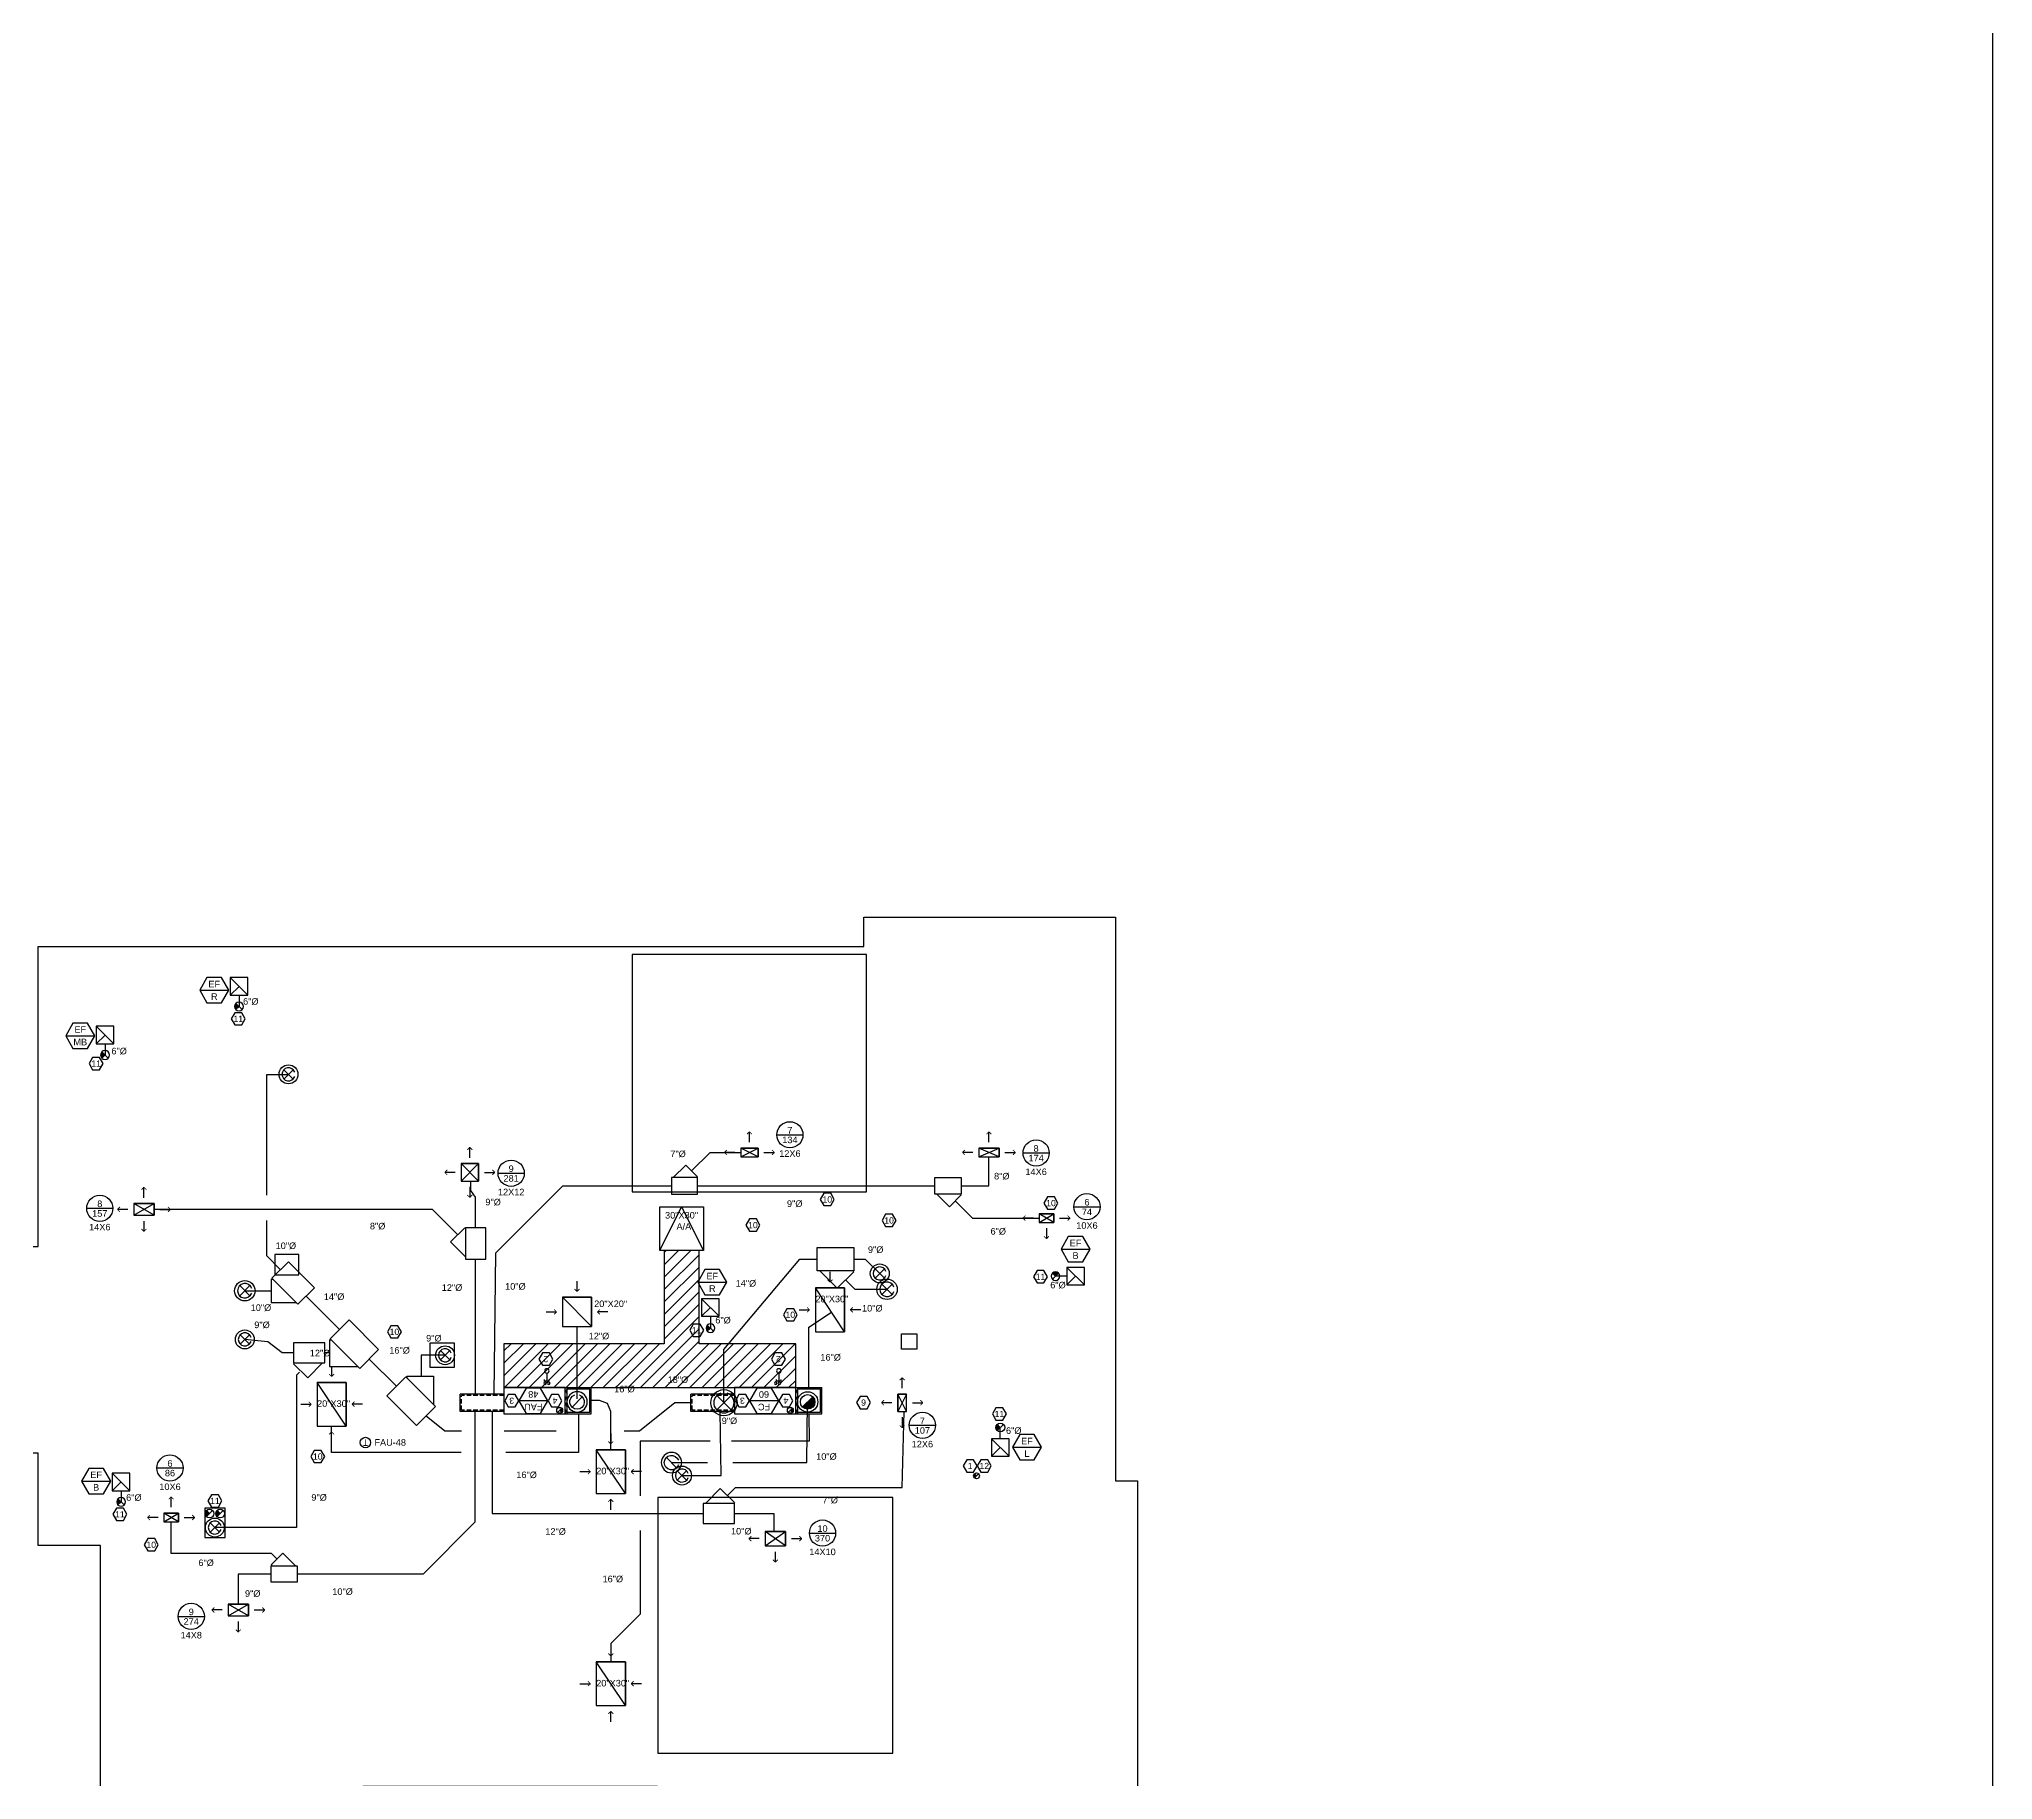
# Model space of a CAD drawing. Extents: x -1303 to 3769, y -1333 to 5867.
# Drawn here: x 1172 to 2514, y 2835 to 4030 of the extents above; entities that cross this region are included whole.
import ezdxf
from ezdxf.enums import TextEntityAlignment as Align

# ---------------------------------------------------------------- set-up
doc = ezdxf.new("R2010")
doc.units = 0
doc.header["$LTSCALE"] = 24
doc.header["$MEASUREMENT"] = 0
doc.linetypes.add('HIDDEN2', pattern=[0.1875, 0.125, -0.0625])
for name, color, linetype in [('A-COORD-CMPL', 8, 'Continuous'), ('GEC_BKGD', 8, 'Continuous'), ('M-ANNO-KEYNOTE', 50, 'Continuous'), ('M-ANNO-TAG-DIF', 50, 'Continuous'), ('M-ANNO-TAG-DUCT', 50, 'Continuous'), ('M-ANNO-TAG-EQUIP', 50, 'Continuous'), ('M-DIF-RA', 121, 'Continuous'), ('M-DIF-SA', 171, 'Continuous'), ('M-DUCT-RA', 130, 'Continuous'), ('M-DUCT-SA', 150, 'Continuous'), ('M-EQUIP-AHU', 255, 'Continuous'), ('M-EQUIP-EF', 255, 'Continuous'), ('M-PIPE', 10, 'Continuous')]:
    doc.layers.add(name, color=color, linetype=linetype)
doc.layers.add('M-DUCT-EA', color=30, linetype='Continuous', lineweight=30)
doc.styles.add('ARC-TEXT', font='arial.ttf', dxfattribs={"width": 0.86, "height": 4.5})
doc.styles.add('Arial', font='arial.ttf')
doc.styles.add('rpm', font='arial.ttf', dxfattribs={"width": 0.85, "height": 0.09375})

# ---------------------------------------------------------------- blocks, each defined once
blk = doc.blocks.new('GE_FAU')
for p, q in [((0, 0), (18, 0)), ((0, -18), (0, 0)), ((18, -18), (18, 0)), ((1, -16.6), (1, -1)), ((1, -1), (17, -1)), ((17, -16.6), (17, -1)), ((0, -16.6), (18, -16.6)), ((1.5, -60), (1.5, -90)), ((13.5, -60), (13.5, -90)), ((1.5, -90), (13.5, -90))]:
    blk.add_line(p, q)
at = {"linetype": 'HIDDEN2'}
for p, q in [((0, -18), (4.5, -16.6)), ((4.5, -16.6), (9, -18)), ((9, -18), (13.5, -16.6)), ((13.5, -16.6), (18, -18)), ((2.5, -60), (2.5, -89)), ((12.5, -60), (12.5, -89)), ((2.5, -89), (12.5, -89))]:
    blk.add_line(p, q, dxfattribs=at)
blk.add_lwpolyline([(0, -60), (0, -18), (18, -18), (18, -60)], close=True)
for centre in [(20.9, -29.2), (20.9, -31.7)]:
    blk.add_circle(centre, 0.875)
blk = doc.blocks.new('GE_EQM_TAG')
blk.add_line((-10, 0), (10, 0))
blk.add_lwpolyline([(-5, 8.7), (-10, 0), (-5, -8.7), (5, -8.7), (10, 0), (5, 8.7)], close=True)
at = {"style": 'ARC-TEXT', "width": 1.00018}
for tag, p in [('EQM', (0, 4.3)), ('LABEL', (0, -4.3))]:
    blk.add_attdef(tag, text='', height=4.5, dxfattribs=at).set_placement(p, align=Align.MIDDLE_CENTER)
blk = doc.blocks.new('GE_MKN')
blk.add_lwpolyline([(-2.4, -4.2), (2.4, -4.2), (4.8, 0), (2.4, 4.2), (-2.4, 4.2), (-4.8, 0), (-2.4, -4.2)])
at = {"style": 'Arial'}
blk.add_attdef('NOTE', text='', height=4.27, dxfattribs=at).set_placement((0, 0), align=Align.MIDDLE_CENTER)
blk = doc.blocks.new('*U55')
blk.add_lwpolyline([(-15, -30), (-15, 0), (15, 0), (15, -30), (-15, -30), (0, 0), (15, -30)])
at = {"style": 'ARC-TEXT'}
for s, p in [('30"X30"', (0, -8)), ('A/A', (1.6, -15.7))]:
    blk.add_text(s, height=4.5, dxfattribs=at).set_placement(p, align=Align.CENTER)
blk = doc.blocks.new('*U98')
at = {"linetype": 'Continuous'}
blk.add_circle((0, 0), 1.5, dxfattribs=at)
blk = doc.blocks.new('*U30')
at = {"linetype": 'Continuous'}
for p, q in [((-5.7, 1.5), (-5.7, -1.5)), ((-5.7, 1.5), (-4.7, 1.5)), ((0, 0), (-5, 0)), ((-5.7, -1.5), (-4.7, -1.5))]:
    blk.add_line(p, q, dxfattribs=at)
blk = doc.blocks.new('*U36')
for p, q in [((-6, 6), (6, -6)), ((0, 0), (-6, -6))]:
    blk.add_line(p, q)
blk.add_lwpolyline([(-6, -6), (6, -6), (6, 6), (-6, 6)], close=True)
blk = doc.blocks.new('*U38')
blk.add_hatch(color=256).paths.add_polyline_path([(2.1, 2.1), (0, 0), (2.1, -2.1, 0.198912), (3, 0, 0.198912)])
for p, q in [((-2.1, -2.1), (2.1, 2.1)), ((2.1, -2.1), (0, 0))]:
    blk.add_line(p, q)
blk.add_circle((0, 0), 3)
blk = doc.blocks.new('*U57')
for p, q in [((0, 21.2), (0, 14)), ((-21.2, 0), (-14, 0)), ((-10, 10), (10, 10)), ((10, 10), (-10, 10)), ((-10, 10), (-10, -10)), ((10, 10), (10, -10)), ((10, -10), (10, 10)), ((21.2, 0), (14, 0)), ((-10, -10), (10, -10))]:
    blk.add_line(p, q)
at = {"color": 8}
blk.add_line((10, -10), (-10, 10), dxfattribs=at)
at = {"const_width": 0.563}
for points in [[(0, 14), (-1.7, 15.7)], [(0, 14), (1.7, 15.7)], [(-14, 0), (-15.7, 1.7)], [(-14, 0), (-15.7, -1.7)], [(14, 0), (15.7, 1.7)], [(14, 0), (15.7, -1.7)]]:
    blk.add_lwpolyline(points, dxfattribs=at)
blk = doc.blocks.new('*U68')
for p, q in [((-10, 15), (10, 15)), ((10, 15), (-10, 15)), ((-10, 15), (-10, -15)), ((0, 26.2), (0, 19)), ((10, 15), (10, -15)), ((10, -15), (10, 15)), ((-21.2, 0), (-14, 0)), ((21.2, 0), (14, 0)), ((-10, -15), (10, -15)), ((0, -26.2), (0, -19))]:
    blk.add_line(p, q)
at = {"color": 8}
blk.add_line((10, -15), (-10, 15), dxfattribs=at)
at = {"const_width": 0.563}
for points in [[(0, 19), (-1.7, 20.7)], [(0, 19), (1.7, 20.7)], [(-14, 0), (-15.7, 1.7)], [(-14, 0), (-15.7, -1.7)], [(14, 0), (15.7, 1.7)], [(14, 0), (15.7, -1.7)], [(0, -19), (-1.7, -20.7)], [(0, -19), (1.7, -20.7)]]:
    blk.add_lwpolyline(points, dxfattribs=at)
blk = doc.blocks.new('*U69')
for p, q in [((-10, 15), (10, 15)), ((10, 15), (-10, 15)), ((-10, 15), (-10, -15)), ((0, 26.2), (0, 19)), ((10, 15), (10, -15)), ((10, -15), (10, 15)), ((-21.2, 0), (-14, 0)), ((21.2, 0), (14, 0)), ((-10, -15), (10, -15)), ((0, -26.2), (0, -19))]:
    blk.add_line(p, q)
at = {"color": 8}
blk.add_line((10, -15), (-10, 15), dxfattribs=at)
at = {"const_width": 0.563}
for points in [[(0, 19), (-1.7, 20.7)], [(0, 19), (1.7, 20.7)], [(-14, 0), (-15.7, 1.7)], [(-14, 0), (-15.7, -1.7)], [(14, 0), (15.7, 1.7)], [(14, 0), (15.7, -1.7)], [(0, -19), (-1.7, -20.7)], [(0, -19), (1.7, -20.7)]]:
    blk.add_lwpolyline(points, dxfattribs=at)
blk = doc.blocks.new('*U67')
for p, q in [((-10, 15), (10, 15)), ((10, 15), (-10, 15)), ((-10, 15), (-10, -15)), ((0, 26.2), (0, 19)), ((10, 15), (10, -15)), ((10, -15), (10, 15)), ((-21.2, 0), (-14, 0)), ((21.2, 0), (14, 0)), ((-10, -15), (10, -15))]:
    blk.add_line(p, q)
at = {"color": 8}
blk.add_line((10, -15), (-10, 15), dxfattribs=at)
at = {"const_width": 0.563}
for points in [[(0, 19), (-1.7, 20.7)], [(0, 19), (1.7, 20.7)], [(-14, 0), (-15.7, 1.7)], [(-14, 0), (-15.7, -1.7)], [(14, 0), (15.7, 1.7)], [(14, 0), (15.7, -1.7)]]:
    blk.add_lwpolyline(points, dxfattribs=at)
blk = doc.blocks.new('*U70')
for p, q in [((0, 7), (0, 14.2)), ((-10, 0), (-17.2, 0)), ((-6, 3), (6, 3)), ((6, 3), (-6, 3)), ((-6, 3), (-6, -3)), ((6, 3), (6, -3)), ((6, -3), (6, 3)), ((10, 0), (17.2, 0)), ((-6, -3), (6, -3)), ((0, -7), (0, -14.2))]:
    blk.add_line(p, q)
at = {"color": 9}
for p, q in [((-6, -3), (6, 3)), ((6, -3), (-6, 3))]:
    blk.add_line(p, q, dxfattribs=at)
at = {"const_width": 0.563}
for points in [[(0, 14.2), (-1.7, 12.5)], [(0, 14.2), (1.7, 12.5)], [(-17.2, 0), (-15.5, 1.7)], [(-17.2, 0), (-15.5, -1.7)], [(17.2, 0), (15.5, 1.7)], [(17.2, 0), (15.5, -1.7)], [(0, -14.2), (-1.7, -12.5)], [(0, -14.2), (1.7, -12.5)]]:
    blk.add_lwpolyline(points, dxfattribs=at)
blk = doc.blocks.new('GE_SA')
blk.add_line((-9, 0), (9, 0))
blk.add_circle((0, 0), 9)
at = {"style": 'ARC-TEXT'}
for tag, p in [('NECK', (0, 3.1)), ('SIZE', (0, -12.9)), ('CFM', (0, -3.5))]:
    blk.add_attdef(tag, text='', height=4.5, dxfattribs=at).set_placement(p, align=Align.MIDDLE_CENTER)
blk = doc.blocks.new('*U71')
for p, q in [((0, 10), (0, 17.2)), ((-10, 0), (-17.2, 0)), ((-6, 6), (6, 6)), ((6, 6), (-6, 6)), ((-6, 6), (-6, -6)), ((6, 6), (6, -6)), ((6, -6), (6, 6)), ((10, 0), (17.2, 0)), ((-6, -6), (6, -6)), ((0, -10), (0, -17.2))]:
    blk.add_line(p, q)
at = {"color": 9}
for p, q in [((-6, -6), (6, 6)), ((6, -6), (-6, 6))]:
    blk.add_line(p, q, dxfattribs=at)
at = {"const_width": 0.563}
for points in [[(0, 17.2), (-1.7, 15.5)], [(0, 17.2), (1.7, 15.5)], [(-17.2, 0), (-15.5, 1.7)], [(-17.2, 0), (-15.5, -1.7)], [(17.2, 0), (15.5, 1.7)], [(17.2, 0), (15.5, -1.7)], [(0, -17.2), (-1.7, -15.5)], [(0, -17.2), (1.7, -15.5)]]:
    blk.add_lwpolyline(points, dxfattribs=at)
blk = doc.blocks.new('*U72')
for p, q in [((-11, 0), (-18.2, 0)), ((-7, 5), (7, 5)), ((7, 5), (-7, 5)), ((-7, 5), (-7, -5)), ((7, 5), (7, -5)), ((7, -5), (7, 5)), ((11, 0), (18.2, 0)), ((-7, -5), (7, -5)), ((0, -9), (0, -16.2))]:
    blk.add_line(p, q)
at = {"color": 9}
for p, q in [((-7, -5), (7, 5)), ((7, -5), (-7, 5))]:
    blk.add_line(p, q, dxfattribs=at)
at = {"const_width": 0.563}
for points in [[(-18.2, 0), (-16.5, 1.7)], [(-18.2, 0), (-16.5, -1.7)], [(18.2, 0), (16.5, 1.7)], [(18.2, 0), (16.5, -1.7)], [(0, -16.2), (-1.7, -14.5)], [(0, -16.2), (1.7, -14.5)]]:
    blk.add_lwpolyline(points, dxfattribs=at)
blk = doc.blocks.new('*U91')
for p, q in [((0, 7), (0, 14.2)), ((-10, 0), (-17.2, 0)), ((-6, 3), (6, 3)), ((6, 3), (-6, 3)), ((-6, 3), (-6, -3)), ((6, 3), (6, -3)), ((6, -3), (6, 3)), ((10, 0), (17.2, 0)), ((-6, -3), (6, -3))]:
    blk.add_line(p, q)
at = {"color": 9}
for p, q in [((-6, -3), (6, 3)), ((6, -3), (-6, 3))]:
    blk.add_line(p, q, dxfattribs=at)
at = {"const_width": 0.563}
for points in [[(0, 14.2), (-1.7, 12.5)], [(0, 14.2), (1.7, 12.5)], [(-17.2, 0), (-15.5, 1.7)], [(-17.2, 0), (-15.5, -1.7)], [(17.2, 0), (15.5, 1.7)], [(17.2, 0), (15.5, -1.7)]]:
    blk.add_lwpolyline(points, dxfattribs=at)
blk = doc.blocks.new('*U74')
for p, q in [((0, 8), (0, 15.2)), ((-11, 0), (-18.2, 0)), ((-7, 4), (7, 4)), ((7, 4), (-7, 4)), ((-7, 4), (-7, -4)), ((7, 4), (7, -4)), ((7, -4), (7, 4)), ((11, 0), (18.2, 0)), ((-7, -4), (7, -4)), ((0, -8), (0, -15.2))]:
    blk.add_line(p, q)
at = {"color": 9}
for p, q in [((-7, -4), (7, 4)), ((7, -4), (-7, 4))]:
    blk.add_line(p, q, dxfattribs=at)
at = {"const_width": 0.563}
for points in [[(0, 15.2), (-1.7, 13.5)], [(0, 15.2), (1.7, 13.5)], [(-18.2, 0), (-16.5, 1.7)], [(-18.2, 0), (-16.5, -1.7)], [(18.2, 0), (16.5, 1.7)], [(18.2, 0), (16.5, -1.7)], [(0, -15.2), (-1.7, -13.5)], [(0, -15.2), (1.7, -13.5)]]:
    blk.add_lwpolyline(points, dxfattribs=at)
blk = doc.blocks.new('*U73')
for p, q in [((0, 7), (0, 14.2)), ((-11, 0), (-18.2, 0)), ((-7, 3), (7, 3)), ((7, 3), (-7, 3)), ((-7, 3), (-7, -3)), ((7, 3), (7, -3)), ((7, -3), (7, 3)), ((11, 0), (18.2, 0)), ((-7, -3), (7, -3))]:
    blk.add_line(p, q)
at = {"color": 9}
for p, q in [((-7, -3), (7, 3)), ((7, -3), (-7, 3))]:
    blk.add_line(p, q, dxfattribs=at)
at = {"const_width": 0.563}
for points in [[(0, 14.2), (-1.7, 12.5)], [(0, 14.2), (1.7, 12.5)], [(-18.2, 0), (-16.5, 1.7)], [(-18.2, 0), (-16.5, -1.7)], [(18.2, 0), (16.5, 1.7)], [(18.2, 0), (16.5, -1.7)]]:
    blk.add_lwpolyline(points, dxfattribs=at)
blk = doc.blocks.new('*U89')
for p, q in [((-11, 0), (-18.2, 0)), ((-7, 4), (7, 4)), ((7, 4), (-7, 4)), ((-7, 4), (-7, -4)), ((7, 4), (7, -4)), ((7, -4), (7, 4)), ((11, 0), (18.2, 0)), ((-7, -4), (7, -4)), ((0, -8), (0, -15.2))]:
    blk.add_line(p, q)
at = {"color": 9}
for p, q in [((-7, -4), (7, 4)), ((7, -4), (-7, 4))]:
    blk.add_line(p, q, dxfattribs=at)
at = {"const_width": 0.563}
for points in [[(-18.2, 0), (-16.5, 1.7)], [(-18.2, 0), (-16.5, -1.7)], [(18.2, 0), (16.5, 1.7)], [(18.2, 0), (16.5, -1.7)], [(0, -15.2), (-1.7, -13.5)], [(0, -15.2), (1.7, -13.5)]]:
    blk.add_lwpolyline(points, dxfattribs=at)
blk = doc.blocks.new('*U75')
blk.add_hatch(color=256).paths.add_polyline_path([(1.4, 1.4), (0, 0), (1.4, -1.4, 0.198912), (2, 0, 0.198912)])
for p, q in [((-1.4, -1.4), (1.4, 1.4)), ((1.4, -1.4), (0, 0))]:
    blk.add_line(p, q)
blk.add_circle((0, 0), 2)
blk = doc.blocks.new('*U86')
blk.add_line((-3.5, -3.5), (3.5, 3.5))
at = {"color": 1}
blk.add_circle((0, 0), 7, dxfattribs=at)
blk.add_arc((0, 0), 5, 18.21, 341.79)
blk = doc.blocks.new('*U79')
for p, q in [((-3.2, -3.2), (3.2, 3.2)), ((3.2, -3.2), (-3.2, 3.2))]:
    blk.add_line(p, q)
at = {"color": 1}
blk.add_circle((0, 0), 6.5, dxfattribs=at)
blk.add_arc((0, 0), 4.5, 18.21, 341.79)
blk = doc.blocks.new('*U88')
for p, q in [((-3.2, -3.2), (3.2, 3.2)), ((3.2, -3.2), (-3.2, 3.2))]:
    blk.add_line(p, q)
at = {"color": 1}
blk.add_circle((0, 0), 6.5, dxfattribs=at)
blk.add_arc((0, 0), 4.5, 18.21, 341.79)
blk = doc.blocks.new('*U78')
blk.add_hatch(color=256).paths.add_polyline_path([(2.1, 2.1), (0, 0), (2.1, -2.1, 0.198912), (3, 0, 0.198912)])
for p, q in [((-2.1, -2.1), (2.1, 2.1)), ((2.1, -2.1), (0, 0))]:
    blk.add_line(p, q)
blk.add_circle((0, 0), 3)
blk = doc.blocks.new('*U87')
for p, q in [((-3.5, -3.5), (3.5, 3.5)), ((3.5, -3.5), (-3.5, 3.5))]:
    blk.add_line(p, q)
at = {"color": 1}
blk.add_circle((0, 0), 7, dxfattribs=at)
blk.add_arc((0, 0), 5, 18.21, 341.79)
blk = doc.blocks.new('*U85')
for p, q in [((0, 7), (0, 14.2)), ((-9, 0), (-16.2, 0)), ((-5, 3), (5, 3)), ((5, 3), (-5, 3)), ((-5, 3), (-5, -3)), ((5, 3), (5, -3)), ((5, -3), (5, 3)), ((9, 0), (16.2, 0)), ((-5, -3), (5, -3))]:
    blk.add_line(p, q)
at = {"color": 9}
for p, q in [((-5, -3), (5, 3)), ((5, -3), (-5, 3))]:
    blk.add_line(p, q, dxfattribs=at)
at = {"const_width": 0.563}
for points in [[(0, 14.2), (-1.7, 12.5)], [(0, 14.2), (1.7, 12.5)], [(-16.2, 0), (-14.5, 1.7)], [(-16.2, 0), (-14.5, -1.7)], [(16.2, 0), (14.5, 1.7)], [(16.2, 0), (14.5, -1.7)]]:
    blk.add_lwpolyline(points, dxfattribs=at)
blk = doc.blocks.new('*U90')
for p, q in [((-9, 0), (-16.2, 0)), ((-5, 3), (5, 3)), ((5, 3), (-5, 3)), ((-5, 3), (-5, -3)), ((5, 3), (5, -3)), ((5, -3), (5, 3)), ((9, 0), (16.2, 0)), ((-5, -3), (5, -3)), ((0, -7), (0, -14.2))]:
    blk.add_line(p, q)
at = {"color": 9}
for p, q in [((-5, -3), (5, 3)), ((5, -3), (-5, 3))]:
    blk.add_line(p, q, dxfattribs=at)
at = {"const_width": 0.563}
for points in [[(-16.2, 0), (-14.5, 1.7)], [(-16.2, 0), (-14.5, -1.7)], [(16.2, 0), (14.5, 1.7)], [(16.2, 0), (14.5, -1.7)], [(0, -14.2), (-1.7, -12.5)], [(0, -14.2), (1.7, -12.5)]]:
    blk.add_lwpolyline(points, dxfattribs=at)
blk = doc.blocks.new('*U92')
for p, q in [((11.8, 17.2), (1.6, 6.9)), ((21.6, 7.4), (11.8, 17.2)), ((21.6, 7.4), (21, 6.9))]:
    blk.add_line(p, q)
blk.add_lwpolyline([(0, 6.9), (0, -6.9), (21.6, -6.9), (21.6, 6.9), (0, 6.9)])
blk = doc.blocks.new('*U42')
for p, q in [((9.9, 14.3), (1.3, 5.7)), ((18, 6.2), (9.9, 14.3)), ((18, 6.2), (17.5, 5.7))]:
    blk.add_line(p, q)
blk.add_lwpolyline([(0, 5.7), (0, -5.7), (18, -5.7), (18, 5.7), (0, 5.7)])
blk = doc.blocks.new('*U93')
for p, q in [((-4.9, -4.9), (4.9, 4.9)), ((4.9, -4.9), (-4.9, 4.9))]:
    blk.add_line(p, q)
at = {"color": 1}
blk.add_circle((0, 0), 9, dxfattribs=at)
blk.add_arc((0, 0), 7, 18.21, 341.79)
blk = doc.blocks.new('*U94')
for p, q in [((15.8, 22.9), (2.1, 9.2)), ((28.7, 9.9), (15.8, 22.9)), ((28.7, 9.9), (28, 9.2))]:
    blk.add_line(p, q)
blk.add_lwpolyline([(0, 9.2), (0, -9.2), (28.8, -9.2), (28.8, 9.2), (0, 9.2)])
blk = doc.blocks.new('*U40')
for p, q in [((13.8, 20), (1.8, 8)), ((25.1, 8.7), (13.8, 20)), ((25.1, 8.7), (24.5, 8))]:
    blk.add_line(p, q)
blk.add_lwpolyline([(0, 8), (0, -8), (25.2, -8), (25.2, 8), (0, 8)])
blk = doc.blocks.new('TH')
at = {"layer": 'M-EQUIP-AHU'}
blk.add_circle((0.142, 0.084), 0.075, dxfattribs=at)
at = {"layer": 'M-EQUIP-AHU', "style": 'rpm', "width": 0.85}
blk.add_text('T', height=0.0938, dxfattribs=at).set_placement((0.142, 0.084), align=Align.MIDDLE)
blk = doc.blocks.new('*U1931')
blk.add_hatch(color=256).paths.add_polyline_path([(3.5, 3.5), (-3.5, -3.5), (-3.4, -3.6, 0.659467), (5, 0, 0.198912)])
blk.add_line((-3.5, -3.5), (3.5, 3.5))
at = {"color": 1}
blk.add_circle((0, 0), 7, dxfattribs=at)
blk.add_circle((0, 0), 5)
blk = doc.blocks.new('*U1948')
for p, q in [((-3.5, -3.5), (3.5, 3.5)), ((3.5, -3.5), (-3.5, 3.5))]:
    blk.add_line(p, q)
at = {"color": 1}
blk.add_circle((0, 0), 7, dxfattribs=at)
blk.add_arc((0, 0), 5, 18.21, 341.79)

msp = doc.modelspace()

# ---------------------------------------------------------------- hatches: boundary and pattern name
at = {"layer": 'A-COORD-CMPL'}
h = msp.add_hatch(dxfattribs=at)
h.set_pattern_fill('ANSI31', color=256, scale=48)
h.paths.add_polyline_path([(1625.6, 3134.2), (1625.6, 3198.2), (1601.6, 3198.2), (1601.6, 3134.2), (1491.6, 3134.2), (1491.6, 3104.2), (1692, 3104.2), (1692, 3134.2)])

# ---------------------------------------------------------------- linework, layer by layer
msp.add_lwpolyline([(1911.7, 3427.1), (1911.7, 3275.6), (1911.7, 3071.6), (1911.7, 3040.1), (1926.7, 3040.1), (1926.7, 2786.1), (1758.7, 2786.1), (1758.7, 2814.1), (1597.2, 2814.1), (1597.2, 2830.1), (1394.7, 2830.1), (1394.7, 2814.1), (1214.7, 2814.1), (1214.7, 2995.6), (1171.7, 2995.6), (1171.7, 3059.1), (1127.7, 3059.1), (1127.7, 3201.1), (1171.7, 3201.1), (1171.7, 3407.1), (1738.7, 3407.1), (1738.7, 3427.1), (1911.7, 3427.1)], dxfattribs=at)
for points in [[(1740.7, 3401.6), (1579.7, 3401.6), (1579.7, 3238.6), (1740.7, 3238.6)], [(1350.7, 3195.6), (1334.2, 3195.6), (1334.2, 3181.6), (1350.7, 3181.6)], [(1625.6, 3134.2), (1625.6, 3198.2), (1601.6, 3198.2), (1601.6, 3134.2), (1491.6, 3134.2), (1491.6, 3104.2), (1692, 3104.2), (1692, 3134.2)], [(1764.7, 3141.1), (1775.2, 3141.1), (1775.2, 3130.6), (1764.7, 3130.6)], [(1457.7, 3134.6), (1440.7, 3134.6), (1440.7, 3118.1), (1457.7, 3118.1)], [(1300.2, 3001.1), (1300.2, 3021.3), (1286.2, 3021.3), (1286.2, 3001.1)], [(1758.7, 3028.6), (1597.3, 3028.6), (1597.3, 2853.1), (1758.7, 2853.1)]]:
    msp.add_lwpolyline(points, close=True, dxfattribs=at)
at = {"layer": 'GEC_BKGD', "color": 4}
msp.add_lwpolyline([(714.1, 4066.8), (714.1, 2266.8), (2514.1, 2266.8), (2514.1, 4066.8), (474.1, 4066.8), (474.1, 2266.8), (714.1, 2266.8)], dxfattribs=at)
at = {"layer": 'M-ANNO-TAG-DUCT'}
msp.add_lwpolyline([(1300.2, 3001.1), (1300.2, 3021.3), (1286.2, 3021.3), (1286.2, 3001.1)], close=True, dxfattribs=at)
at = {"layer": 'M-DUCT-EA'}
for points in [[(1309.7, 3373.6), (1309.7, 3365.8)], [(1217.7, 3340.2), (1217.7, 3332.5)], [(1878.2, 3180.6), (1870.4, 3180.6)], [(1633.4, 3153.1), (1633.4, 3144.9)], [(1832.5, 3069), (1832.5, 3076.7)], [(1228.7, 3033.3), (1228.7, 3025.6)]]:
    msp.add_lwpolyline(points, dxfattribs=at)
at = {"layer": 'M-DUCT-RA', "linetype": 'Continuous'}
for points in [[(1701, 3104.2), (1701, 3145.5), (1716.6, 3155.8)], [(1541.8, 3146.1), (1541.8, 3096.5)], [(1542.8, 3086.2), (1542.8, 3059.6), (1492.9, 3059.6)], [(1565, 3061.4), (1565, 3087.8), (1562.8, 3093.1), (1557.3, 3095.3), (1551.6, 3095.2)], [(1701, 3086.2), (1701.3, 3067.4), (1647.9, 3067.4)], [(1648.8, 3052.6), (1699.6, 3052.6), (1700, 3094.2)], [(1462.2, 3059.6), (1373.3, 3059.6), (1373.3, 3077.7)], [(1633.2, 3067.4), (1585.1, 3067.4), (1585.1, 3029.7)], [(1606.7, 3052.6), (1631.4, 3052.6)], [(1585.1, 3005.9), (1585.1, 2948.5), (1565, 2928.4), (1565, 2915.8)]]:
    msp.add_lwpolyline(points, dxfattribs=at)
at = {"layer": 'M-DUCT-SA', "linetype": 'Continuous'}
for points in [[(1328.7, 3236.3), (1328.7, 3319.1), (1343.4, 3319.1)], [(1620.5, 3252.9), (1633.3, 3265.6), (1654.2, 3265.6)], [(1805.6, 3242.6), (1824.7, 3242.6), (1824.7, 3262.6)], [(1472.2, 3213.9), (1472.2, 3234.8), (1468.9, 3239.5), (1468.9, 3245.9)], [(1484.9, 3099.8), (1486.1, 3196.6), (1532.1, 3242.6), (1606.6, 3242.6)], [(1624.6, 3242.6), (1787.6, 3242.6)], [(1460, 3209), (1442.5, 3226.5), (1251.4, 3226.5)], [(1801.6, 3232.4), (1813.4, 3220.5), (1859.2, 3220.5)], [(1338.2, 3185), (1328.7, 3194.5), (1328.7, 3218.8)], [(1472.2, 3099.8), (1472.2, 3192.3)], [(1642.7, 3093.7), (1642.7, 3130.2), (1694.8, 3192.3), (1706.7, 3192.3)], [(1731.9, 3192.3), (1739.7, 3192.3), (1749.7, 3182.5)], [(1313.7, 3170.6), (1331.9, 3170.6)], [(1378.7, 3144.1), (1355.8, 3167)], [(1726.2, 3178), (1732.5, 3171.6), (1754.7, 3171.6)], [(1347.1, 3127.9), (1339.3, 3127.9), (1329.5, 3135.6), (1313.7, 3137.2)], [(1371.8, 3127.9), (1368.7, 3127.9)], [(1451.2, 3126.3), (1434.7, 3126.3), (1434.7, 3111.9)], [(1351.2, 3114.6), (1349.2, 3112.6), (1349.2, 3008), (1293.1, 3008)], [(1417.9, 3105), (1399.1, 3123.7)], [(1471.7, 3087.7), (1471.7, 3011.6), (1436.2, 2976.1), (1349.7, 2976.1)], [(1483.6, 3087.7), (1483.6, 3017.7), (1628.4, 3017.7)], [(1620, 3093.7), (1609, 3093.7), (1584.8, 3074.2), (1574.3, 3074.2)], [(1613.9, 3043.7), (1640.7, 3043.7), (1640.2, 3087.7)], [(1645.1, 3030), (1650.7, 3035.6), (1765.1, 3035.6), (1766.5, 3087.7)], [(1462.4, 3074.2), (1451, 3074.2), (1438.2, 3084.6)], [(1527.6, 3074.2), (1491.7, 3074.2)], [(1335.8, 2986.3), (1332, 2990.1), (1263.1, 2990.1), (1263.1, 3011.9)], [(1650, 3017.7), (1676.9, 3017.7), (1676.9, 3005.4)], [(1331.7, 2976.1), (1309.2, 2976.1), (1309.2, 2955.4)]]:
    msp.add_lwpolyline(points, dxfattribs=at)

# ---------------------------------------------------------------- block references
at = {"layer": 'M-ANNO-KEYNOTE'}
ref = msp.add_blockref('GE_MKN', (1309.2, 3357.3), dxfattribs=at)
ref.add_attrib('NOTE', '11', dxfattribs={"layer": '0', "height": 4.27, "style": 'ARC-TEXT', "width": 1.00018}).set_placement((1309.2, 3357.3), align=Align.MIDDLE_CENTER)
ref = msp.add_blockref('GE_MKN', (1211.6, 3326.6), dxfattribs=at)
ref.add_attrib('NOTE', '11', dxfattribs={"layer": '0', "height": 4.27, "style": 'ARC-TEXT', "width": 1.00018}).set_placement((1211.6, 3326.6), align=Align.MIDDLE_CENTER)
ref = msp.add_blockref('GE_MKN', (1713.7, 3233.3), dxfattribs=at)
ref.add_attrib('NOTE', '10', dxfattribs={"layer": '0', "height": 4.27, "style": 'ARC-TEXT', "width": 1.00018}).set_placement((1713.7, 3233.3), align=Align.MIDDLE_CENTER)
ref = msp.add_blockref('GE_MKN', (1867.3, 3230.8), dxfattribs=at)
ref.add_attrib('NOTE', '10', dxfattribs={"layer": '0', "height": 4.27, "style": 'ARC-TEXT', "width": 1.00018}).set_placement((1867.3, 3230.8), align=Align.MIDDLE_CENTER)
ref = msp.add_blockref('GE_MKN', (1756.1, 3218.9), dxfattribs=at)
ref.add_attrib('NOTE', '10', dxfattribs={"layer": '0', "height": 4.27, "style": 'ARC-TEXT', "width": 1.00018}).set_placement((1756.1, 3218.9), align=Align.MIDDLE_CENTER)
ref = msp.add_blockref('GE_MKN', (1662.6, 3215.7), dxfattribs=at)
ref.add_attrib('NOTE', '10', dxfattribs={"layer": '0', "height": 4.27, "style": 'ARC-TEXT', "width": 1.00018}).set_placement((1662.6, 3215.7), align=Align.MIDDLE_CENTER)
ref = msp.add_blockref('GE_MKN', (1860.1, 3180.2), dxfattribs=at)
ref.add_attrib('NOTE', '11', dxfattribs={"layer": '0', "height": 4.27, "style": 'ARC-TEXT', "width": 1.00018}).set_placement((1860.1, 3180.2), align=Align.MIDDLE_CENTER)
ref = msp.add_blockref('GE_MKN', (1688.3, 3154.1), dxfattribs=at)
ref.add_attrib('NOTE', '10', dxfattribs={"layer": '0', "height": 4.27, "style": 'ARC-TEXT', "width": 1.00018}).set_placement((1688.3, 3154.1), align=Align.MIDDLE_CENTER)
ref = msp.add_blockref('GE_MKN', (1416.4, 3142.4), dxfattribs=at)
ref.add_attrib('NOTE', '10', dxfattribs={"layer": '0', "height": 4.27, "style": 'ARC-TEXT', "width": 1.00018}).set_placement((1416.4, 3142.4), align=Align.MIDDLE_CENTER)
ref = msp.add_blockref('GE_MKN', (1624, 3143.5), dxfattribs=at)
ref.add_attrib('NOTE', '11', dxfattribs={"layer": '0', "height": 4.27, "style": 'ARC-TEXT', "width": 1.00018}).set_placement((1624, 3143.5), align=Align.MIDDLE_CENTER)
ref = msp.add_blockref('GE_MKN', (1520.5, 3123.7), dxfattribs=dict(at, rotation=180))
ref.add_attrib('NOTE', '2', dxfattribs={"layer": '0', "height": 4.27, "rotation": 180, "style": 'ARC-TEXT', "width": 1.00018}).set_placement((1520.5, 3123.7), align=Align.MIDDLE_CENTER)
ref = msp.add_blockref('GE_MKN', (1680.1, 3123.7), dxfattribs=dict(at, rotation=180))
ref.add_attrib('NOTE', '2', dxfattribs={"layer": '0', "height": 4.27, "rotation": 180, "style": 'ARC-TEXT', "width": 1.00018}).set_placement((1680.1, 3123.7), align=Align.MIDDLE_CENTER)
ref = msp.add_blockref('GE_MKN', (1497, 3095.1), dxfattribs=dict(at, rotation=180))
ref.add_attrib('NOTE', '3', dxfattribs={"layer": '0', "height": 4.27, "rotation": 180, "style": 'ARC-TEXT', "width": 1.00018}).set_placement((1497, 3095.1), align=Align.MIDDLE_CENTER)
ref = msp.add_blockref('GE_MKN', (1526.7, 3095.1), dxfattribs=dict(at, rotation=180))
ref.add_attrib('NOTE', '4', dxfattribs={"layer": '0', "height": 4.27, "rotation": 180, "style": 'ARC-TEXT', "width": 1.00018}).set_placement((1526.7, 3095.1), align=Align.MIDDLE_CENTER)
ref = msp.add_blockref('GE_MKN', (1655.4, 3095.1), dxfattribs=dict(at, rotation=180))
ref.add_attrib('NOTE', '3', dxfattribs={"layer": '0', "height": 4.27, "rotation": 180, "style": 'ARC-TEXT', "width": 1.00018}).set_placement((1655.4, 3095.1), align=Align.MIDDLE_CENTER)
ref = msp.add_blockref('GE_MKN', (1685.3, 3095.1), dxfattribs=dict(at, rotation=180))
ref.add_attrib('NOTE', '4', dxfattribs={"layer": '0', "height": 4.27, "rotation": 180, "style": 'ARC-TEXT', "width": 1.00018}).set_placement((1685.3, 3095.1), align=Align.MIDDLE_CENTER)
ref = msp.add_blockref('GE_MKN', (1738.6, 3093.8), dxfattribs=at)
ref.add_attrib('NOTE', '9', dxfattribs={"layer": '0', "height": 4.27, "style": 'ARC-TEXT', "width": 1.00018}).set_placement((1738.6, 3093.8), align=Align.MIDDLE_CENTER)
ref = msp.add_blockref('GE_MKN', (1831.9, 3086), dxfattribs=at)
ref.add_attrib('NOTE', '11', dxfattribs={"layer": '0', "height": 4.27, "style": 'ARC-TEXT', "width": 1.00018}).set_placement((1831.9, 3086), align=Align.MIDDLE_CENTER)
ref = msp.add_blockref('GE_MKN', (1363.8, 3056.8), dxfattribs=at)
ref.add_attrib('NOTE', '10', dxfattribs={"layer": '0', "height": 4.27, "style": 'ARC-TEXT', "width": 1.00018}).set_placement((1363.8, 3056.8), align=Align.MIDDLE_CENTER)
ref = msp.add_blockref('GE_MKN', (1811.8, 3050.3), dxfattribs=at)
ref.add_attrib('NOTE', '1', dxfattribs={"layer": '0', "height": 4.27, "style": 'ARC-TEXT', "width": 1.00018}).set_placement((1811.8, 3050.3), align=Align.MIDDLE_CENTER)
ref = msp.add_blockref('GE_MKN', (1821.5, 3050.3), dxfattribs=at)
ref.add_attrib('NOTE', '12', dxfattribs={"layer": '0', "height": 4.27, "style": 'ARC-TEXT', "width": 1.00018}).set_placement((1821.5, 3050.3), align=Align.MIDDLE_CENTER)
ref = msp.add_blockref('GE_MKN', (1227.9, 3017.1), dxfattribs=at)
ref.add_attrib('NOTE', '11', dxfattribs={"layer": '0', "height": 4.27, "style": 'ARC-TEXT', "width": 1.00018}).set_placement((1227.9, 3017.1), align=Align.MIDDLE_CENTER)
ref = msp.add_blockref('GE_MKN', (1293.2, 3026.3), dxfattribs=at)
ref.add_attrib('NOTE', '11', dxfattribs={"layer": '0', "height": 4.27, "style": 'ARC-TEXT', "width": 1.00018}).set_placement((1293.2, 3026.3), align=Align.MIDDLE_CENTER)
ref = msp.add_blockref('GE_MKN', (1249.4, 2996.2), dxfattribs=at)
ref.add_attrib('NOTE', '10', dxfattribs={"layer": '0', "height": 4.27, "style": 'ARC-TEXT', "width": 1.00018}).set_placement((1249.4, 2996.2), align=Align.MIDDLE_CENTER)
at = {"layer": 'M-ANNO-TAG-DIF'}
for p, values in [((1688, 3277.7), {'NECK': '7', 'CFM': '134', 'SIZE': '12X6'}), ((1857.1, 3265.2), {'NECK': '8', 'CFM': '174', 'SIZE': '14X6'}), ((1496.6, 3251.3), {'NECK': '9', 'CFM': '281', 'SIZE': '12X12'}), ((1214.1, 3227.2), {'NECK': '8', 'CFM': '157', 'SIZE': '14X6'}), ((1892, 3228.3), {'NECK': '6', 'CFM': '74', 'SIZE': '10X6'}), ((1779, 3078.2), {'NECK': '7', 'CFM': '107', 'SIZE': '12X6'}), ((1262.3, 3048.9), {'NECK': '6', 'CFM': '86', 'SIZE': '10X6'}), ((1710.4, 3004.2), {'NECK': '10', 'CFM': '370', 'SIZE': '14X10'}), ((1276.9, 2947), {'NECK': '9', 'CFM': '274', 'SIZE': '14X8'})]:
    msp.add_blockref('GE_SA', p, dxfattribs=at).add_auto_attribs(values)
at = {"layer": 'M-ANNO-TAG-DUCT'}
msp.add_blockref('*U55', (1613.6, 3228.2), dxfattribs=at)
at = {"layer": 'M-ANNO-TAG-EQUIP'}
for p, values in [((1292.7, 3376.9), {'LABEL': 'R', 'EQM': 'EF'}), ((1200.7, 3345.7), {'LABEL': 'MB', 'EQM': 'EF'}), ((1884.2, 3199.1), {'LABEL': 'B', 'EQM': 'EF'}), ((1634.7, 3176.4), {'LABEL': 'R', 'EQM': 'EF'}), ((1850.8, 3063.1), {'LABEL': 'L', 'EQM': 'EF'}), ((1211.6, 3039.9), {'LABEL': 'B', 'EQM': 'EF'})]:
    msp.add_blockref('GE_EQM_TAG', p, dxfattribs=at).add_auto_attribs(values)
ref = msp.add_blockref('GE_EQM_TAG', (1511.8, 3095.1), dxfattribs=dict(at, rotation=180))
ref.add_attrib('LABEL', '48', dxfattribs={"layer": '0', "height": 4.5, "rotation": 180, "style": 'ARC-TEXT', "width": 1.00018}).set_placement((1511.8, 3099.4), align=Align.MIDDLE_CENTER)
ref.add_attrib('EQM', 'FAU', dxfattribs={"layer": '0', "height": 4.5, "rotation": 180, "style": 'ARC-TEXT', "width": 1.00018}).set_placement((1511.8, 3090.8), align=Align.MIDDLE_CENTER)
ref = msp.add_blockref('GE_EQM_TAG', (1670.3, 3095.1), dxfattribs=dict(at, rotation=180))
ref.add_attrib('LABEL', '60', dxfattribs={"layer": '0', "height": 4.5, "rotation": 180, "style": 'ARC-TEXT', "width": 1.00018}).set_placement((1670.2, 3099.4), align=Align.MIDDLE_CENTER)
ref.add_attrib('EQM', 'FC', dxfattribs={"layer": '0', "height": 4.5, "rotation": 180, "style": 'ARC-TEXT', "width": 1.00018}).set_placement((1670.3, 3090.8), align=Align.MIDDLE_CENTER)
at = {"layer": 'M-DIF-RA'}
for name, p in [('*U67', (1715.5, 3157.5)), ('*U57', (1541.8, 3156.1)), ('*U68', (1373.3, 3092.7)), ('*U68', (1565, 3046.4)), ('*U69', (1565, 2900.8))]:
    msp.add_blockref(name, p, dxfattribs=at)
at = {"layer": 'M-DIF-SA'}
for name, p in [('*U91', (1660.2, 3265.6)), ('*U73', (1824.7, 3265.6)), ('*U71', (1468.2, 3251.9)), ('*U74', (1244.4, 3226.5)), ('*U90', (1864.2, 3220.5)), ('*U85', (1263.1, 3014.9)), ('*U72', (1678, 3000.4)), ('*U89', (1309.2, 2951.4))]:
    msp.add_blockref(name, p, dxfattribs=at)
at = {"layer": 'M-DIF-SA', "rotation": 90.00000000000001}
msp.add_blockref('*U70', (1765.1, 3093.7), dxfattribs=at)
at = {"layer": 'M-DUCT-EA', "xscale": -1}
for p, rotation in [((1309.7, 3365.8), 359.9999999999972), ((1217.7, 3332.5), 359.9999999999972), ((1870.4, 3180.6), 269.9999999999972), ((1633.4, 3144.9), 359.9999999999972), ((1228.7, 3025.6), 359.9999999999972)]:
    msp.add_blockref('*U38', p, dxfattribs=dict(at, rotation=rotation))
at = {"layer": 'M-DUCT-EA', "linetype": 'Continuous'}
for p in [(1529.9, 3088.5), (1688.3, 3088.5)]:
    msp.add_blockref('*U75', p, dxfattribs=at)
at = {"layer": 'M-DUCT-EA', "rotation": 180.0000000000029}
for name, p in [('*U38', (1832.5, 3076.7)), ('*U75', (1816.2, 3043.5))]:
    msp.add_blockref(name, p, dxfattribs=at)
at = {"layer": 'M-DUCT-EA', "linetype": 'Continuous', "rotation": 180}
for p in [(1289.4, 3017.6), (1296.7, 3017.6)]:
    msp.add_blockref('*U78', p, dxfattribs=at)
at = {"layer": 'M-DUCT-RA', "xscale": -1}
for p, rotation in [((1541.9, 3094.3), 270.4064403113336), ((1606.7, 3052.6), 180)]:
    msp.add_blockref('*U86', p, dxfattribs=dict(at, rotation=rotation))
at = {"layer": 'M-DUCT-RA'}
msp.add_blockref('*U1931', (1700.2, 3094.3), dxfattribs=at)
at = {"layer": 'M-DUCT-SA'}
for name, p in [('*U79', (1343.7, 3319.2)), ('*U42', (1606.6, 3242.6)), ('*U79', (1749.7, 3182.5)), ('*U87', (1313.7, 3170.6)), ('*U1948', (1754.7, 3171.6)), ('*U79', (1313.7, 3137.2)), ('*U88', (1451.2, 3126.3)), ('*U79', (1613.9, 3043.7)), ('*U79', (1293.1, 3008))]:
    msp.add_blockref(name, p, dxfattribs=at)
for name, p, yscale in [('*U42', (1787.6, 3242.6), -1), ('*U40', (1706.7, 3192.3), -0.9999999999999989)]:
    msp.add_blockref(name, p, dxfattribs=dict(at, yscale=yscale))
for name, p, rotation in [('*U92', (1472.2, 3192.3), 90.00000000000001), ('*U93', (1642.7, 3093.7), 90)]:
    msp.add_blockref(name, p, dxfattribs=dict(at, rotation=rotation))
at = {"layer": 'M-DUCT-SA', "linetype": 'Continuous'}
for name, p, rotation in [('*U40', (1355.8, 3167), 135), ('*U94', (1399.1, 3123.7), 134.9999999999998), ('*U92', (1368.7, 3127.9), 180)]:
    msp.add_blockref(name, p, dxfattribs=dict(at, rotation=rotation))
for name, p, yscale, rotation in [('*U94', (1438.2, 3084.6), -0.999999999999999, 134.9999999999993), ('*U42', (1349.7, 2976.1), -0.9999999999999999, 180)]:
    msp.add_blockref(name, p, dxfattribs=dict(at, yscale=yscale, rotation=rotation))
msp.add_blockref('*U92', (1628.4, 3017.7), dxfattribs=at)
at = {"layer": 'M-EQUIP-AHU', "xscale": -1, "rotation": 270}
for p in [(1551.6, 3086.2), (1710, 3086.2)]:
    msp.add_blockref('GE_FAU', p, dxfattribs=at)
at = {"layer": 'M-EQUIP-AHU', "xscale": 48, "yscale": 48, "zscale": 48, "rotation": 180}
msp.add_blockref('TH', (1403.3, 3070.4), dxfattribs=at)
at = {"layer": 'M-EQUIP-EF'}
for p in [(1309.7, 3379.6), (1217.7, 3346.2), (1884.2, 3180.6), (1633.4, 3159.1), (1832.5, 3063), (1228.7, 3039.3)]:
    msp.add_blockref('*U36', p, dxfattribs=at)
at = {"layer": 'M-PIPE', "xscale": -1, "rotation": 270}
for name, p in [('*U98', (1521.1, 3115.6)), ('*U30', (1521.1, 3114.3)), ('*U98', (1680.4, 3115.6)), ('*U30', (1680.4, 3114.3))]:
    msp.add_blockref(name, p, dxfattribs=at)

# ---------------------------------------------------------------- texts
at = {"layer": 'M-ANNO-TAG-DIF', "style": 'ARC-TEXT'}
for s, p in [('20"X30"', (1705.5, 3162.7)), ('20"X20"', (1553.6, 3159.4)), ('20"X30"', (1363.3, 3090.9)), ('20"X30"', (1555, 3044.6)), ('20"X30"', (1555, 2898.9))]:
    msp.add_text(s, height=4.5, dxfattribs=at).set_placement(p)
at = {"layer": 'M-ANNO-TAG-DUCT', "style": 'ARC-TEXT'}
for s, p in [('6"%%c', (1317.8, 3369.3)), ('6"%%c', (1227.4, 3335.2)), ('7"%%c', (1611.2, 3264.6)), ('8"%%c', (1833.5, 3249.3)), ('9"%%c', (1484.2, 3231.5)), ('9"%%c', (1691.3, 3230.4)), ('8"%%c', (1404.9, 3215)), ('6"%%c', (1831.1, 3211.4)), ('10"%%c', (1341.9, 3201.5)), ('14"%%c', (1375, 3166.5)), ('12"%%c', (1456, 3172.8)), ('10"%%c', (1499.5, 3173.6)), ('6"%%c', (1872.1, 3174.5)), ('10"%%c', (1324.8, 3159)), ('9"%%c', (1325.5, 3147.2)), ('9"%%c', (1443.5, 3138)), ('12"%%c', (1556.9, 3139.5)), ('6"%%c', (1642.1, 3150.4)), ('16"%%c', (1420, 3129.7)), ('16"%%c', (1716, 3124.9)), ('16"%%c', (1574.4, 3103.1)), ('18"%%c', (1611.1, 3109.5)), ('6"%%c', (1841.7, 3074.6)), ('10"%%c', (1713.1, 3056.8)), ('16"%%c', (1507.2, 3044.2)), ('6"%%c', (1237.5, 3028.6)), ('9"%%c', (1364.7, 3028.7)), ('7"%%c', (1715.7, 3026.9)), ('12"%%c', (1527.1, 3005.3)), ('10"%%c', (1654.6, 3005.5)), ('6"%%c', (1287.1, 2983.8)), ('10"%%c', (1380.8, 2964)), ('16"%%c', (1566.4, 2972.7)), ('9"%%c', (1319.1, 2962.7))]:
    msp.add_text(s, height=4.5, dxfattribs=at).set_placement(p, align=Align.MIDDLE_CENTER)
at = {"layer": 'M-ANNO-TAG-EQUIP', "style": 'ARC-TEXT'}
msp.add_text('FAU-48', height=4.5, dxfattribs=at).set_placement((1402.7, 3064.2))
at = {"layer": 'M-DUCT-SA', "style": 'ARC-TEXT'}
for s, p in [('9"%%c', (1746.9, 3198.8)), ('14"%%c', (1657.8, 3175.7)), ('10"%%c', (1744.6, 3158.6)), ('12"%%c', (1365.4, 3127.8)), ('9"%%c', (1646.5, 3081.3))]:
    msp.add_text(s, height=4.5, dxfattribs=at).set_placement(p, align=Align.MIDDLE_CENTER)

doc.saveas('drawing.dxf')
